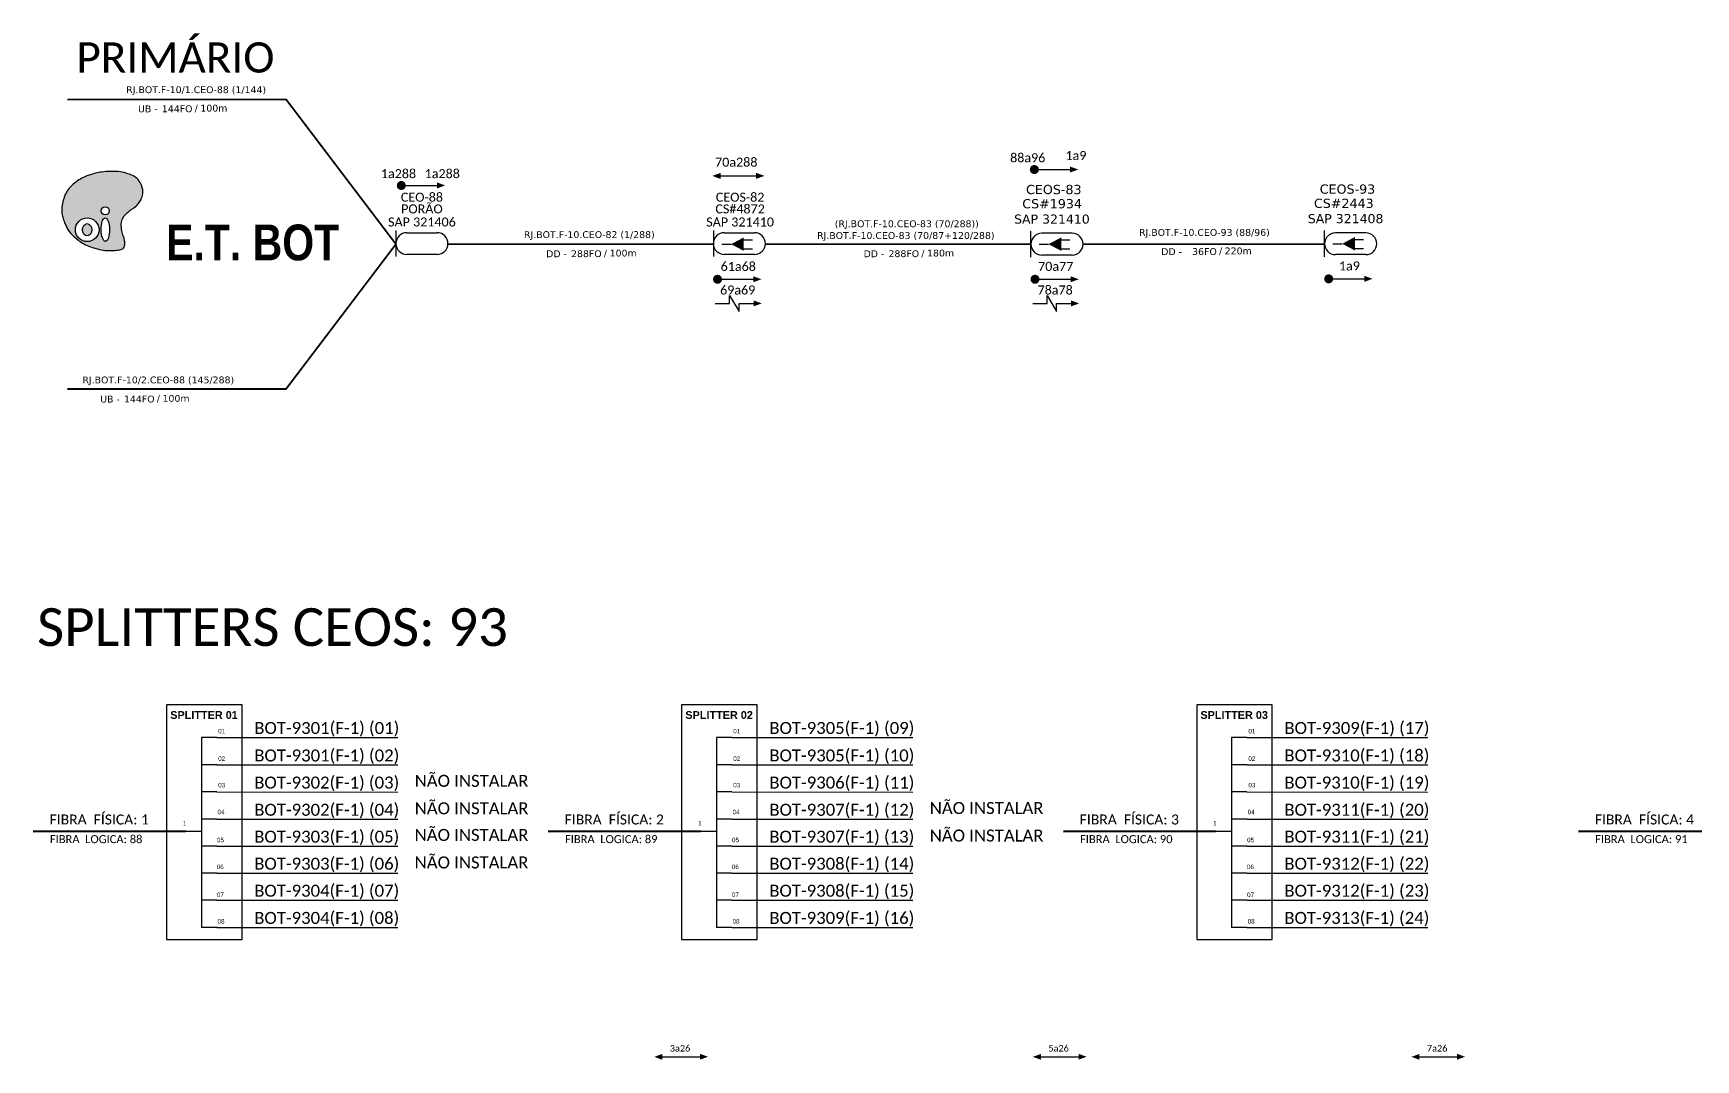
# Model space of a CAD drawing. Header units: millimetres. Extents: x 7019 to 7626, y -372 to 152.
# Drawn here: x 7021.9 to 7401.9, y -82.3 to 152.4 of the extents above; entities that cross this region are included whole.
import ezdxf
from ezdxf.enums import TextEntityAlignment as Align

# ---------------------------------------------------------------- set-up
doc = ezdxf.new("R2010")
doc.units = ezdxf.units.MM
for name, color, linetype in [('20.4-CEOS', 1, 'Continuous'), ('20.5-CABO AÉREO', 1, 'Continuous'), ('20.5-CEO', 1, 'Continuous'), ('E.T.', 7, 'Continuous'), ('SETA', 7, 'Continuous')]:
    doc.layers.add(name, color=color, linetype=linetype)
doc.layers.add('40.1-ETIQUETAS', color=1, linetype='Continuous', lineweight=20)
doc.styles.add('siredit', font='verdana.ttf')
doc.styles.add('SWISS BIT', font='swisscb.ttf')

# ---------------------------------------------------------------- blocks, each defined once
blk = doc.blocks.new('ETIQUETA_RS5F')
at = {"layer": '40.1-ETIQUETAS', "color": 0, "style": 'siredit'}
blk.add_text('/', height=1.5, dxfattribs=at).set_placement((1.55, -1.95), align=Align.MIDDLE_RIGHT)
for tag, p in [('ETIQUETA_R_PRIMARIA', (1.18, 4.1)), ('ETIQUETA_R_SECUNDARIA', (1.18, 2.1)), ('F_ATIVAS/F_MORTAS', (1.11, -4.24))]:
    blk.add_attdef(tag, text='', height=1.5, dxfattribs=at).set_placement(p, align=Align.MIDDLE_CENTER)
for tag, p in [('TIPO_CABO', (-6.62, -2.12)), ('CAP_CABO', (0.37, -2.09))]:
    blk.add_attdef(tag, text='', height=1.5, dxfattribs=at).set_placement(p, align=Align.MIDDLE_RIGHT)
blk.add_attdef('METROS', text='', height=1.5, dxfattribs=at).set_placement((2.11, -1.95), align=Align.MIDDLE_LEFT)
for tag, p in [('FUSÃO_1', (0.82, -8.39)), ('FUSÃO_2', (0.82, -10.6)), ('FUSÃO_3', (0.82, -12.93)), ('FUSÃO_4', (0.82, -15.14)), ('FUSÃO_5', (0.82, -17.16))]:
    blk.add_attdef(tag, text='', height=1.5, dxfattribs=at).set_placement(p, align=Align.CENTER)
blk = doc.blocks.new('OI')
h = blk.add_hatch(color=40)
edge = h.paths.add_edge_path()
edge.add_spline(control_points=[(4.35, -0.67), (3.92, -0.99), (3.26, -1.5), (2.81, -2.59), (2.9, -3.5), (3.06, -4.27), (3.31, -4.85), (3.37, -5.39), (3.4, -5.88), (3.2, -6.4), (2.54, -6.61), (1.65, -6.63), (0.55, -6.67), (-0.56, -6.42), (-1.61, -6.14), (-2.77, -5.61), (-3.92, -4.77), (-4.89, -3.7), (-5.34, -2.65), (-5.6, -1.94), (-5.85, -0.96), (-5.71, 0.47), (-5.1, 2.02), (-4.14, 3.02), (-3.3, 3.61), (-2.37, 4.16), (-1.36, 4.44), (-0.56, 4.7), (0.79, 4.85), (2.24, 4.97), (3.79, 4.57), (4.67, 4.21), (5.44, 3.65), (5.76, 2.99), (6.03, 2.21), (6.01, 1.46), (5.72, 0.64), (5.31, 0.08), (4.88, -0.38), (4.51, -0.55), (4.35, -0.67)], knot_values=[0, 0, 0, 0, 1.60434, 2.417191, 3.427595, 4.282808, 4.776746, 5.304182, 5.888771, 6.258406, 6.858137, 7.79129, 8.986195, 10.124242, 11.187857, 12.242908, 13.953784, 15.414161, 16.515391, 17.349188, 17.675853, 19.552021, 21.515531, 22.568638, 23.63245, 24.621084, 25.782718, 26.745347, 27.142653, 29.870543, 31.004649, 31.921532, 32.709589, 33.801391, 34.042471, 35.192333, 35.971461, 36.628871, 37.254359, 37.836911, 37.836911, 37.836911, 37.836911], degree=3, periodic=0)
h.paths.add_polyline_path([(1.13, -0.87, -1), (-0.04, -0.87, -1)], flags=16)
edge = h.paths.add_edge_path(flags=16)
edge.add_ellipse((0.56, -3.59), major_axis=(-0.02, 1.71), ratio=0.361305, start_angle=0, end_angle=360)
h.paths.add_polyline_path([(-0.36, -3.62, -1), (-3.8, -3.62, -1)], flags=16)
edge = h.paths.add_edge_path(flags=0)
edge.add_ellipse((-2.08, -3.62), major_axis=(0, 0.885), ratio=0.758294, start_angle=0, end_angle=360)
at = {"color": 40}
for centre, radius in [((-2.08, -3.62), 1.72), ((0.54, -0.87), 0.587)]:
    blk.add_circle(centre, radius, dxfattribs=at)
blk.add_ellipse((0.56, -3.59), major_axis=(-0.02, 1.71), ratio=0.361305, dxfattribs=at)
blk.add_ellipse((-2.08, -3.62), major_axis=(0, 0.885), ratio=0.758294, start_param=-3.141592653589792, end_param=3.141592653589792, dxfattribs=at)
at = {"color": 40, "start_tangent": (-0.800898, -0.598801), "end_tangent": (-0.800898, -0.598801)}
blk.add_spline([(4.35, -0.67), (3.2, -1.78), (2.9, -2.54), (2.92, -3.55), (3.12, -4.38), (3.28, -4.85), (3.37, -5.37), (3.35, -5.95), (3.2, -6.29), (2.66, -6.55), (1.73, -6.63), (0.54, -6.62), (-0.58, -6.41), (-1.6, -6.11), (-2.56, -5.67), (-3.95, -4.67), (-4.89, -3.56), (-5.37, -2.56), (-5.64, -1.78), (-5.72, -1.46), (-5.63, 0.42), (-4.84, 2.22), (-4.13, 2.99), (-3.27, 3.62), (-2.4, 4.09), (-1.3, 4.47), (-0.37, 4.72), (0.02, 4.77), (2.75, 4.8), (3.85, 4.53), (4.69, 4.16), (5.31, 3.68), (5.85, 2.73), (5.93, 2.5), (5.94, 1.35), (5.67, 0.62), (5.29, 0.08), (4.84, -0.36), (4.35, -0.67)], degree=3, dxfattribs=at)

msp = doc.modelspace()

# ---------------------------------------------------------------- linework, layer by layer
at = {"color": 7, "linetype": 'Continuous'}
for p, q in [((7060.37, -8.59), (7060.37, -52.02)), ((7063.89, -8.59), (7060.37, -8.59)), ((7178.08, -8.59), (7178.08, -52.02)), ((7181.6, -8.59), (7178.08, -8.59)), ((7295.8, -8.59), (7295.8, -52.02)), ((7299.31, -8.59), (7295.8, -8.59)), ((7063.89, -14.87), (7060.37, -14.87)), ((7181.6, -14.87), (7178.08, -14.87)), ((7299.31, -14.87), (7295.8, -14.87)), ((7063.89, -21.06), (7060.37, -21.06)), ((7181.6, -21.06), (7178.08, -21.06)), ((7299.31, -21.06), (7295.8, -21.06)), ((7056.72, -30.02), (7060.35, -30.02)), ((7063.89, -27.29), (7060.37, -27.29)), ((7174.43, -30.02), (7178.07, -30.02)), ((7181.6, -27.29), (7178.08, -27.29)), ((7292.15, -30.02), (7295.78, -30.02)), ((7299.31, -27.29), (7295.8, -27.29)), ((7063.89, -33.45), (7060.37, -33.45)), ((7181.6, -33.45), (7178.08, -33.45)), ((7299.31, -33.45), (7295.8, -33.45)), ((7063.89, -39.61), (7060.37, -39.61)), ((7181.6, -39.61), (7178.08, -39.61)), ((7299.31, -39.61), (7295.8, -39.61)), ((7063.89, -45.8), (7060.37, -45.8)), ((7181.6, -45.8), (7178.08, -45.8)), ((7299.31, -45.8), (7295.8, -45.8)), ((7063.89, -52.02), (7060.37, -52.02)), ((7181.6, -52.02), (7178.08, -52.02)), ((7299.31, -52.02), (7295.8, -52.02))]:
    msp.add_line(p, q, dxfattribs=at)
at = {"color": 10, "linetype": 'Continuous'}
for p, q in [((7063.89, -8.59), (7105.26, -8.6)), ((7181.6, -8.59), (7222.97, -8.6)), ((7299.31, -8.59), (7340.69, -8.6)), ((7063.89, -14.87), (7105.26, -14.89)), ((7181.6, -14.87), (7222.97, -14.89)), ((7299.31, -14.87), (7340.69, -14.89)), ((7063.89, -21.06), (7105.26, -21.08)), ((7181.6, -21.06), (7222.97, -21.08)), ((7299.31, -21.06), (7340.69, -21.08)), ((7063.89, -27.29), (7105.26, -27.3)), ((7181.6, -27.29), (7222.97, -27.3)), ((7299.31, -27.29), (7340.69, -27.3)), ((7063.89, -33.44), (7105.26, -33.45)), ((7181.6, -33.44), (7222.97, -33.45)), ((7299.31, -33.44), (7340.69, -33.45)), ((7063.89, -39.61), (7105.26, -39.63)), ((7181.6, -39.61), (7222.97, -39.63)), ((7299.31, -39.61), (7340.69, -39.63)), ((7063.89, -45.8), (7105.26, -45.82)), ((7181.6, -45.8), (7222.97, -45.82)), ((7299.31, -45.8), (7340.69, -45.82)), ((7063.89, -52.02), (7105.26, -52.03)), ((7181.6, -52.02), (7222.97, -52.03)), ((7299.31, -52.02), (7340.69, -52.03))]:
    msp.add_line(p, q, dxfattribs=at)
at = {"color": 1, "linetype": 'Continuous', "lineweight": 60}
for p, q in [((7056.72, -30.02), (7021.94, -30.13)), ((7174.43, -30.02), (7139.65, -30.13)), ((7292.15, -30.02), (7257.36, -30.13)), ((7409.86, -30.02), (7375.08, -30.13))]:
    msp.add_line(p, q, dxfattribs=at)
at = {"color": 0, "const_width": 1.03}
for points in [[(7250.21, 121.27, 1), (7251.24, 121.27, 1)], [(7105.54, 117.62, 1), (7106.56, 117.62, 1)], [(7177.81, 96.17, 1), (7178.84, 96.17, 1)], [(7250.36, 96.17, 1), (7251.39, 96.17, 1)], [(7317.48, 96.27, 1), (7318.51, 96.27, 1)]]:
    msp.add_lwpolyline(points, format="xyb", close=True, dxfattribs=at)
at = {"color": 0}
for points in [[(7181.08, 90.65), (7181.08, 92.48), (7183.26, 88.84), (7183.26, 90.65)], [(7253.63, 90.65), (7253.63, 92.48), (7255.81, 88.84), (7255.81, 90.65)]]:
    msp.add_lwpolyline(points, dxfattribs=at)
at = {"color": 7}
for points in [[(7052.4, -54.8), (7069.68, -54.8), (7069.68, -1.15), (7052.4, -1.15)], [(7170.11, -54.8), (7187.39, -54.8), (7187.39, -1.15), (7170.11, -1.15)], [(7287.83, -54.8), (7305.11, -54.8), (7305.11, -1.15), (7287.83, -1.15)]]:
    msp.add_lwpolyline(points, close=True, dxfattribs=at)
at = {"layer": '20.4-CEOS', "color": 0}
for p, q in [((7259.39, 106.69), (7252.41, 106.69)), ((7259.39, 101.71), (7252.41, 101.71))]:
    msp.add_line(p, q, dxfattribs=at)
at = {"layer": '20.4-CEOS', "color": 251}
for p, q in [((7326.51, 106.79), (7319.53, 106.79)), ((7326.51, 101.81), (7319.53, 101.81))]:
    msp.add_line(p, q, dxfattribs=at)
at = {"layer": '20.4-CEOS', "color": 0}
for points in [[(7249.92, 101.2), (7249.92, 107.2)], [(7251.85, 104.2), (7253.97, 104.2)], [(7251.85, 104.2), (7253.97, 104.2)], [(7256.73, 105.19), (7258.85, 105.19)], [(7256.73, 105.19), (7258.85, 105.19)], [(7256.73, 103.12), (7258.85, 103.12)], [(7256.73, 103.12), (7258.85, 103.12)]]:
    msp.add_lwpolyline(points, dxfattribs=at)
at = {"layer": '20.4-CEOS', "color": 251}
for points in [[(7317.04, 101.3), (7317.04, 107.3)], [(7318.97, 104.3), (7321.09, 104.3)], [(7318.97, 104.3), (7321.09, 104.3)], [(7323.85, 105.29), (7325.97, 105.29)], [(7323.85, 105.29), (7325.97, 105.29)], [(7323.85, 103.21), (7325.97, 103.21)], [(7323.85, 103.21), (7325.97, 103.21)]]:
    msp.add_lwpolyline(points, dxfattribs=at)
at = {"layer": '20.4-CEOS', "color": 5}
for points in [[(7179.3, 104.2), (7181.42, 104.2)], [(7179.3, 104.2), (7181.42, 104.2)], [(7184.18, 105.19), (7186.3, 105.19)], [(7184.18, 105.19), (7186.3, 105.19)], [(7184.18, 103.12), (7186.3, 103.12)], [(7184.18, 103.12), (7186.3, 103.12)]]:
    msp.add_lwpolyline(points, dxfattribs=at)
msp.add_lwpolyline([(7181.42, 104.2, 0, 3.07, 0), (7184.31, 104.2, 3.07, 3.07, 0)], format="xyseb", dxfattribs=at)
msp.add_lwpolyline([(7181.42, 104.2, 0, 3.07, 0), (7184.31, 104.2, 3.07, 3.07, 0)], format="xyseb", dxfattribs=at)
at = {"layer": '20.4-CEOS', "color": 0}
msp.add_lwpolyline([(7253.97, 104.2, 0, 3.07, 0), (7256.86, 104.2, 3.07, 3.07, 0)], format="xyseb", dxfattribs=at)
msp.add_lwpolyline([(7253.97, 104.2, 0, 3.07, 0), (7256.86, 104.2, 3.07, 3.07, 0)], format="xyseb", dxfattribs=at)
at = {"layer": '20.4-CEOS', "color": 251}
msp.add_lwpolyline([(7321.09, 104.3, 0, 3.07, 0), (7323.97, 104.3, 3.07, 3.07, 0)], format="xyseb", dxfattribs=at)
msp.add_lwpolyline([(7321.09, 104.3, 0, 3.07, 0), (7323.97, 104.3, 3.07, 3.07, 0)], format="xyseb", dxfattribs=at)
at = {"layer": '20.4-CEOS', "color": 0}
for centre, start, end in [((7252.41, 104.2), 90, 270), ((7259.39, 104.2), 270, 90)]:
    msp.add_arc(centre, 2.49, start, end, dxfattribs=at)
at = {"layer": '20.4-CEOS', "color": 251}
for centre, start, end in [((7319.53, 104.3), 90, 270), ((7326.51, 104.3), 270, 90)]:
    msp.add_arc(centre, 2.49, start, end, dxfattribs=at)
at = {"layer": '20.5-CABO AÉREO', "color": 0, "ltscale": 50, "const_width": 0.416}
for points in [[(7029.72, 137.3), (7079.72, 137.3), (7104.82, 104.2)], [(7029.72, 71.1), (7079.72, 71.1), (7104.82, 104.2)]]:
    msp.add_lwpolyline(points, dxfattribs=at)
at = {"layer": '20.5-CABO AÉREO', "color": 5, "ltscale": 50, "const_width": 0.416}
for points in [[(7116.78, 104.2), (7177.37, 104.2)], [(7189.33, 104.2), (7249.92, 104.2)]]:
    msp.add_lwpolyline(points, dxfattribs=at)
at = {"layer": '20.5-CABO AÉREO', "color": 1, "ltscale": 50, "const_width": 0.416}
msp.add_lwpolyline([(7261.88, 104.2), (7317.04, 104.2)], dxfattribs=at)
at = {"layer": '20.5-CEO', "color": 0}
for p, q in [((7107.3, 106.81), (7114.24, 106.81)), ((7114.24, 101.86), (7107.3, 101.86))]:
    msp.add_line(p, q, dxfattribs=at)
at = {"layer": '20.5-CEO', "color": 5}
for p, q in [((7179.85, 106.81), (7186.79, 106.81)), ((7186.79, 101.86), (7179.85, 101.86))]:
    msp.add_line(p, q, dxfattribs=at)
at = {"layer": '20.5-CEO', "color": 0}
msp.add_lwpolyline([(7104.82, 107.32), (7104.82, 101.35)], dxfattribs=at)
at = {"layer": '20.5-CEO', "color": 5}
msp.add_lwpolyline([(7177.37, 107.32), (7177.37, 101.35)], dxfattribs=at)
at = {"layer": '20.5-CEO', "color": 0}
for centre, start, end in [((7107.3, 104.33), 90, 270), ((7114.24, 104.33), 270, 90)]:
    msp.add_arc(centre, 2.48, start, end, dxfattribs=at)
at = {"layer": '20.5-CEO', "color": 5}
for centre, start, end in [((7179.85, 104.33), 90, 270), ((7186.79, 104.33), 270, 90)]:
    msp.add_arc(centre, 2.48, start, end, dxfattribs=at)
at = {"layer": 'SETA', "color": 0}
for points in [[(7179.01, 119.81), (7187.86, 119.81)], [(7250.73, 121.27), (7259.58, 121.26)], [(7106.05, 117.62), (7114.9, 117.62)], [(7178.32, 96.17), (7187.18, 96.17)], [(7250.87, 96.17), (7259.73, 96.17)], [(7317.99, 96.27), (7326.84, 96.27)], [(7177.8, 90.65), (7181.08, 90.65)], [(7183.26, 90.65), (7186.55, 90.65)], [(7250.35, 90.65), (7253.63, 90.65)], [(7255.81, 90.65), (7259.1, 90.65)]]:
    msp.add_lwpolyline(points, dxfattribs=at)
at = {"layer": 'SETA'}
for points in [[(7165.71, -81.63), (7174.31, -81.63)], [(7252.23, -81.63), (7260.82, -81.63)], [(7338.74, -81.63), (7347.34, -81.63)]]:
    msp.add_lwpolyline(points, dxfattribs=at)
at = {"layer": 'SETA', "color": 0}
for points in [[(7258.87, 121.96), (7260.76, 121.27), (7258.87, 120.59)], [(7114.19, 118.32), (7116.08, 117.63), (7114.19, 116.94)], [(7179.01, 120.5), (7177.13, 119.81), (7179.01, 119.12)], [(7187.15, 120.51), (7189.04, 119.82), (7187.15, 119.14)], [(7186.47, 96.87), (7188.35, 96.18), (7186.47, 95.5)], [(7259.02, 96.87), (7260.9, 96.18), (7259.02, 95.5)], [(7326.13, 96.97), (7328.02, 96.28), (7326.13, 95.59)], [(7186.55, 91.34), (7188.43, 90.65), (7186.55, 89.97)], [(7259.1, 91.34), (7260.98, 90.65), (7259.1, 89.97)]]:
    msp.add_solid(points, dxfattribs=at)
at = {"layer": 'SETA'}
for points in [[(7165.71, -82.3), (7163.88, -81.63), (7165.71, -80.96)], [(7174.31, -80.94), (7176.14, -81.61), (7174.31, -82.28)], [(7252.23, -82.3), (7250.39, -81.63), (7252.23, -80.96)], [(7260.82, -80.94), (7262.66, -81.61), (7260.82, -82.28)], [(7338.74, -82.3), (7336.91, -81.63), (7338.74, -80.96)], [(7347.34, -80.94), (7349.17, -81.61), (7347.34, -82.28)]]:
    msp.add_solid(points, dxfattribs=at)

# ---------------------------------------------------------------- block references
at = {"layer": '40.1-ETIQUETAS', "color": 0}
ref = msp.add_blockref('ETIQUETA_RS5F', (7057.93, 137.33), dxfattribs=dict(at, xscale=1.04, yscale=1.04, zscale=1.04))
ref.add_attrib('ETIQUETA_R_SECUNDARIA', 'RJ.BOT.F-10/1.CEO-88 (1/144)', dxfattribs={"color": 0, "height": 1.56, "style": 'siredit'}).set_placement((7059.16, 139.52), align=Align.MIDDLE_CENTER)
ref.add_attrib('TIPO_CABO', 'UB - ', dxfattribs={"color": 0, "height": 1.56, "style": 'siredit'}).set_placement((7051.05, 135.13), align=Align.MIDDLE_RIGHT)
ref.add_attrib('CAP_CABO', '144FO', dxfattribs={"color": 0, "height": 1.56, "style": 'siredit'}).set_placement((7058.32, 135.16), align=Align.MIDDLE_RIGHT)
ref.add_attrib('METROS', '100m', dxfattribs={"color": 0, "height": 1.56, "style": 'siredit'}).set_placement((7060.13, 135.3), align=Align.MIDDLE_LEFT)
ref = msp.add_blockref('ETIQUETA_RS5F', (7049.28, 70.97), dxfattribs=dict(at, xscale=1.04, yscale=1.04, zscale=1.04))
ref.add_attrib('ETIQUETA_R_SECUNDARIA', 'RJ.BOT.F-10/2.CEO-88 (145/288)', dxfattribs={"color": 0, "height": 1.56, "style": 'siredit'}).set_placement((7050.51, 73.16), align=Align.MIDDLE_CENTER)
ref.add_attrib('TIPO_CABO', 'UB - ', dxfattribs={"color": 0, "height": 1.56, "style": 'siredit'}).set_placement((7042.4, 68.77), align=Align.MIDDLE_RIGHT)
ref.add_attrib('CAP_CABO', '144FO', dxfattribs={"color": 0, "height": 1.56, "style": 'siredit'}).set_placement((7049.66, 68.79), align=Align.MIDDLE_RIGHT)
ref.add_attrib('METROS', '100m', dxfattribs={"color": 0, "height": 1.56, "style": 'siredit'}).set_placement((7051.48, 68.94), align=Align.MIDDLE_LEFT)
at = {"layer": 'E.T.', "color": 7, "xscale": 1.572231139692633, "yscale": 1.572231127211103, "zscale": 1.572231126142865}
msp.add_blockref('OI', (7037.53, 113.19), dxfattribs=at)

# ---------------------------------------------------------------- texts
at = {"attachment_point": 5}
for s, insert, char_height, width in [('\\C7;\\fCalibri|b0|i0|c0|p34;PRIMÁRIO', (7054.43, 146.86), 6.912, 105.3328), ('\\C7;\\fCalibri|b0|i0|c0|p34;SPLITTERS CEOS: 93', (7076.61, 16.58), 8.64, 131.666), ('{\\fArial|b1|i0|c0|p34;\\C10;SPLITTER 01}', (7060.96, -3.47), 1.7753, 17.28), ('{\\fArial|b1|i0|c0|p34;\\C10;SPLITTER 02}', (7178.68, -3.47), 1.7753, 17.28), ('\\C10;\\fArial|b1|i0|c0|p34;SPLITTER 03', (7296.39, -3.47), 1.7753, 17.28), ('\\C7;\\fArial|b0|i0;\\H0.578704x;01 ', (7065, -7.16), 1.7753, 3.7582), ('\\C7;\\fCalibri|b0|i0|c0|p34;BOT-9301(F-1) (01)', (7089.02, -6.73), 2.7432, 40.9104), ('\\C7;\\fArial|b0|i0;\\H0.578704x;01 ', (7182.71, -7.16), 1.7753, 3.7582), ('\\C7;\\fCalibri|b0|i0|c0|p34;BOT-9305(F-1) (09)', (7206.73, -6.73), 2.7432, 40.9104), ('\\C7;\\fArial|b0|i0;\\H0.578704x;01 ', (7300.43, -7.16), 1.7753, 3.7582), ('\\C7;\\fCalibri|b0|i0|c0|p34;BOT-9309(F-1) (17)', (7324.45, -6.73), 2.7432, 40.9104), ('\\C7;\\fCalibri|b0|i0|c0|p34;BOT-9301(F-1) (02)', (7089.02, -13.01), 2.7432, 40.9104), ('\\C7;\\fCalibri|b0|i0|c0|p34;BOT-9305(F-1) (10)', (7206.73, -13.01), 2.7432, 40.9104), ('\\C7;\\fCalibri|b0|i0|c0|p34;BOT-9310(F-1) (18)', (7324.44, -13.01), 2.7432, 40.9104), ('\\C7;\\fArial|b0|i0|;\\H1.0273588255048;02 ', (7065, -13.45), 1.7753, 3.7582), ('\\C7;\\fArial|b0|i0|;\\H1.0273588255048;02 ', (7182.71, -13.45), 1.7753, 3.7582), ('\\C7;\\fArial|b0|i0|;\\H1.0273588255048;02 ', (7300.43, -13.45), 1.7753, 3.7582), ('\\C7;\\fArial|b0|i0|;\\H1.0273588255048;03 ', (7065, -19.51), 1.7753, 3.456), ('\\C7;\\fCalibri|b0|i0|c0|p34;BOT-9302(F-1) (03)', (7089.01, -19.21), 2.7432, 40.9104), ('{\\fCalibri|b0|i0|c0|p34;\\C7;NÃO INSTALAR}', (7122.11, -18.53), 2.7432, 40.9104), ('\\C7;\\fArial|b0|i0|;\\H1.0273588255048;03 ', (7182.71, -19.51), 1.7753, 3.456), ('\\C7;\\fCalibri|b0|i0|c0|p34;BOT-9306(F-1) (11)', (7206.73, -19.21), 2.7432, 40.9104), ('\\C7;\\fArial|b0|i0|;\\H1.0273588255048;03 ', (7300.43, -19.51), 1.7753, 3.456), ('\\C7;\\fCalibri|b0|i0|c0|p34;BOT-9310(F-1) (19)', (7324.44, -19.21), 2.7432, 40.9104), ('{\\fCalibri|b0|i0|c0|p34;\\C7;NÃO INSTALAR}', (7122.11, -24.81), 2.7432, 40.9104), ('{\\fCalibri|b0|i0|c0|p34;\\C7;NÃO INSTALAR}', (7239.82, -24.75), 2.7432, 40.9104), ('\\C7;\\fCalibri|b0|i0|c0|p34;FIBRA  FÍSICA: 1', (7037.01, -27.37), 2.2859, 34.56), ('\\C7;\\fArial|b0|i0|;\\H1.0273588255048;04 ', (7064.85, -25.65), 1.7753, 3.7582), ('\\C7;\\fCalibri|b0|i0|c0|p34;BOT-9302(F-1) (04)', (7089.01, -25.43), 2.7432, 40.9104), ('\\C7;\\fCalibri|b0|i0|c0|p34;FIBRA  FÍSICA: 2', (7154.72, -27.37), 2.2859, 34.56), ('\\C7;\\fArial|b0|i0|;\\H1.0273588255048;04 ', (7182.56, -25.65), 1.7753, 3.7582), ('\\C7;\\fCalibri|b0|i0|c0|p34;BOT-9307(F-1) (12)', (7206.73, -25.43), 2.7432, 40.9104), ('\\C7;\\fCalibri|b0|i0|c0|p34;FIBRA  FÍSICA: 3', (7272.43, -27.37), 2.2859, 34.56), ('\\C7;\\fArial|b0|i0|;\\H1.0273588255048;04 ', (7300.28, -25.65), 1.7753, 3.7582), ('\\C7;\\fCalibri|b0|i0|c0|p34;BOT-9311(F-1) (20)', (7324.44, -25.43), 2.7432, 40.9104), ('\\C7;\\fCalibri|b0|i0|c0|p34;FIBRA  FÍSICA: 4', (7390.15, -27.37), 2.2859, 34.56), ('\\C7;\\fArial|b0|i0|;\\H1.0273588255048;1', (7056.55, -28.19), 1.7753, 1.7584), ('\\C7;\\fCalibri|b0|i0|c0|p34;BOT-9303(F-1) (05)', (7089.01, -31.58), 2.7432, 40.9104), ('{\\fCalibri|b0|i0|c0|p34;\\C7;NÃO INSTALAR}', (7122.1, -30.9), 2.7432, 40.9104), ('\\C7;\\fArial|b0|i0|;\\H1.0273588255048;1', (7174.27, -28.19), 1.7753, 1.7584), ('\\C7;\\fCalibri|b0|i0|c0|p34;BOT-9307(F-1) (13)', (7206.72, -31.58), 2.7432, 40.9104), ('{\\fCalibri|b0|i0|c0|p34;\\C7;NÃO INSTALAR}', (7239.82, -31.04), 2.7432, 40.9104), ('\\C7;\\fArial|b0|i0|;\\H1.0273588255048;1', (7291.98, -28.19), 1.7753, 1.7584), ('\\C7;\\fCalibri|b0|i0|c0|p34;BOT-9311(F-1) (21)', (7324.44, -31.58), 2.7432, 40.9104), ('\\C7;\\fCalibri|b0|i0|c0|p34;FIBRA  LOGICA: 88', (7036.31, -31.86), 1.8289, 34.56), ('\\C7;\\fArial|b0|i0|;\\H1.0273588255048;05 ', (7064.72, -32.05), 1.7753, 4.6222), ('\\C7;\\fCalibri|b0|i0|c0|p34;FIBRA  LOGICA: 89', (7154.03, -31.86), 1.8289, 34.56), ('\\C7;\\fArial|b0|i0|;\\H1.0273588255048;05 ', (7182.43, -32.05), 1.7753, 4.6222), ('\\C7;\\fCalibri|b0|i0|c0|p34;FIBRA  LOGICA: 90', (7271.74, -31.86), 1.8289, 34.56), ('\\C7;\\fArial|b0|i0|;\\H1.0273588255048;05 ', (7300.15, -32.05), 1.7753, 4.6222), ('\\C7;\\fCalibri|b0|i0|c0|p34;FIBRA  LOGICA: 91', (7389.46, -31.86), 1.8289, 34.56), ('\\C7;\\fArial|b0|i0|;\\H1.0273588255048;06 ', (7064.67, -38.19), 1.7753, 3.7582), ('\\C7;\\fCalibri|b0|i0|c0|p34;BOT-9303(F-1) (06)', (7089.01, -37.76), 2.7432, 40.9104), ('{\\fCalibri|b0|i0|c0|p34;\\C7;NÃO INSTALAR}', (7122.1, -37.19), 2.7432, 40.9104), ('\\C7;\\fArial|b0|i0|;\\H1.0273588255048;06 ', (7182.39, -38.19), 1.7753, 3.7582), ('\\C7;\\fCalibri|b0|i0|c0|p34;BOT-9308(F-1) (14)', (7206.72, -37.76), 2.7432, 40.9104), ('\\C7;\\fArial|b0|i0|;\\H1.0273588255048;06 ', (7300.1, -38.19), 1.7753, 3.7582), ('\\C7;\\fCalibri|b0|i0|c0|p34;BOT-9312(F-1) (22)', (7324.44, -37.76), 2.7432, 40.9104), ('\\C7;\\fArial|b0|i0|;\\H1.0273588255048;07 ', (7064.7, -44.57), 1.7753, 3.7582), ('\\C7;\\fCalibri|b0|i0|c0|p34;BOT-9304(F-1) (07)', (7089.01, -43.94), 2.7432, 40.9104), ('\\C7;\\fArial|b0|i0|;\\H1.0273588255048;07 ', (7182.41, -44.57), 1.7753, 3.7582), ('\\C7;\\fCalibri|b0|i0|c0|p34;BOT-9308(F-1) (15)', (7206.72, -43.94), 2.7432, 40.9104), ('\\C7;\\fArial|b0|i0|;\\H1.0273588255048;07 ', (7300.13, -44.57), 1.7753, 3.7582), ('\\C7;\\fCalibri|b0|i0|c0|p34;BOT-9312(F-1) (23)', (7324.44, -43.94), 2.7432, 40.9104), ('\\C7;\\fCalibri|b0|i0|c0|p34;BOT-9304(F-1) (08)', (7089.01, -50.16), 2.7432, 40.9104), ('\\C7;\\fCalibri|b0|i0|c0|p34;BOT-9309(F-1) (16)', (7206.72, -50.16), 2.7432, 40.9104), ('\\C7;\\fCalibri|b0|i0|c0|p34;BOT-9313(F-1) (24)', (7324.43, -50.16), 2.7432, 40.9104), ('\\C7;\\fArial|b0|i0|;\\H1.0273588255048;08 ', (7064.85, -50.64), 1.7753, 3.7582), ('\\C7;\\fArial|b0|i0|;\\H1.0273588255048;08 ', (7182.56, -50.64), 1.7753, 3.7582), ('\\C7;\\fArial|b0|i0|;\\H1.0273588255048;08 ', (7300.28, -50.64), 1.7753, 3.7582), ('\\C7;\\fCalibri|b0|i0|c0|p34;3a26', (7169.75, -79.68), 1.5, 25.3588), ('\\C7;\\fCalibri|b0|i0|c0|p34;5a26', (7256.27, -79.68), 1.5, 25.3588), ('\\C7;\\fCalibri|b0|i0|c0|p34;7a26', (7342.78, -79.68), 1.5, 25.3588)]:
    msp.add_mtext(s, dxfattribs=dict(at, insert=insert, char_height=char_height, width=width))
at = {"color": 0, "char_height": 2.0592, "width": 26.1094, "attachment_point": 5, "rotation": 359.9221}
for s, insert in [('{\\fCalibri|b0|i0|c0|p34;\\C7;1a9}', (7260.23, 124.45)), ('{\\fCalibri|b0|i0|c0|p34;\\C7;88a96}', (7249.21, 123.95))]:
    msp.add_mtext(s, dxfattribs=dict(at, insert=insert))
at = {"color": 0, "char_height": 2.0592, "width": 26.1094, "attachment_point": 5}
for s, insert in [('{\\fCalibri|b0|i0|c0|p34;\\C7;70a288}', (7182.6, 122.94)), ('{\\fCalibri|b0|i0|c0|p34;\\C7;1a288}', (7115.41, 120.32)), ('{\\fCalibri|b0|i0|c0|p34;\\C7;CEO-88}', (7110.76, 114.93)), ('{\\fCalibri|b0|i0|c0|p34;\\C7;CEOS-82}', (7183.48, 114.93)), ('{\\fCalibri|b0|i0|c0|p34;\\C7;SAP 321406}', (7110.76, 109.26)), ('{\\fCalibri|b0|i0|c0|p34;\\C7;PORÃO}', (7110.76, 112.25)), ('{\\fCalibri|b0|i0|c0|p34;\\C7;SAP 321410}', (7183.48, 109.26)), ('{\\fCalibri|b0|i0|c0|p34;\\C7;CS#4872}', (7183.48, 112.25)), ('{\\fCalibri|b0|i0|c0|p34;\\C7;61a68}', (7183.06, 99.11)), ('{\\fCalibri|b0|i0|c0|p34;\\C7;70a77}', (7255.61, 99.11)), ('\\C7;\\fCalibri|b0|i0|c0|p34;1a9', (7322.73, 99.21)), ('{\\fCalibri|b0|i0|c0|p34;\\C7;69a69}', (7182.93, 93.71)), ('{\\fCalibri|b0|i0|c0|p34;\\C7;78a78}', (7255.48, 93.71))]:
    msp.add_mtext(s, dxfattribs=dict(at, insert=insert))
at = {"color": 5, "insert": (7105.4, 120.32), "char_height": 2.0592, "width": 26.1094, "attachment_point": 5}
msp.add_mtext('{\\fCalibri|b0|i0|c0|p34;\\C7;1a288}', dxfattribs=at)
at = {"layer": '20.4-CEOS', "color": 0, "style": 'siredit'}
for s, height, p in [('CEOS-83', 2.109, (7255.17, 116.7)), ('CEOS-93', 2.109, (7322.29, 116.8)), ('CS#1934', 2.109, (7254.79, 113.45)), ('CS#2443 ', 2.109, (7321.91, 113.55)), ('SAP 321410', 2.08, (7254.74, 109.94)), ('SAP 321408', 2.08, (7321.86, 110.04))]:
    msp.add_text(s, height=height, dxfattribs=at).set_placement(p, align=Align.MIDDLE_CENTER)
at = {"layer": '40.1-ETIQUETAS', "color": 5, "style": 'siredit'}
for s, p in [('RJ.BOT.F-10.CEO-82 (1/288)', (7149.02, 106.39)), ('(RJ.BOT.F-10.CEO-83 (70/288))', (7221.57, 108.86))]:
    msp.add_text(s, height=1.56, dxfattribs=at).set_placement(p, align=Align.MIDDLE_CENTER)
at = {"layer": '40.1-ETIQUETAS', "color": 0, "style": 'siredit'}
msp.add_text('RJ.BOT.F-10.CEO-93 (88/96)', height=1.56, dxfattribs=at).set_placement((7289.59, 106.88), align=Align.MIDDLE_CENTER)
at = {"layer": '40.1-ETIQUETAS', "color": 5, "style": 'siredit'}
for s, p in [('DD - ', (7144.58, 102)), ('288FO', (7151.84, 102.02)), ('/', (7153.07, 102.17)), ('DD - ', (7217.13, 102)), ('288FO', (7224.39, 102.02)), ('/', (7225.62, 102.17))]:
    msp.add_text(s, height=1.56, dxfattribs=at).set_placement(p, align=Align.MIDDLE_RIGHT)
for s, p in [('100m', (7153.66, 102.17)), ('180m', (7226.21, 102.17))]:
    msp.add_text(s, height=1.56, dxfattribs=at).set_placement(p, align=Align.MIDDLE_LEFT)
at = {"layer": '40.1-ETIQUETAS', "color": 0, "style": 'siredit'}
for s, p in [('DD - ', (7285.15, 102.49)), ('36FO', (7292.42, 102.51)), ('/', (7293.65, 102.66))]:
    msp.add_text(s, height=1.56, dxfattribs=at).set_placement(p, align=Align.MIDDLE_RIGHT)
msp.add_text('220m', height=1.56, dxfattribs=at).set_placement((7294.23, 102.66), align=Align.MIDDLE_LEFT)
at = {"layer": '40.1-ETIQUETAS', "color": 1, "insert": (7201.06, 106.96), "char_height": 1.56, "width": 51.5343, "attachment_point": 1, "style": 'siredit'}
msp.add_mtext('RJ.BOT.F-10.CEO-83 (70/87+120/288)', dxfattribs=at)
at = {"layer": 'E.T.', "color": 40, "style": 'SWISS BIT'}
msp.add_text('E.T. BOT', height=8.176, dxfattribs=at).set_placement((7072.08, 100.51), align=Align.CENTER)

doc.saveas('drawing.dxf')
